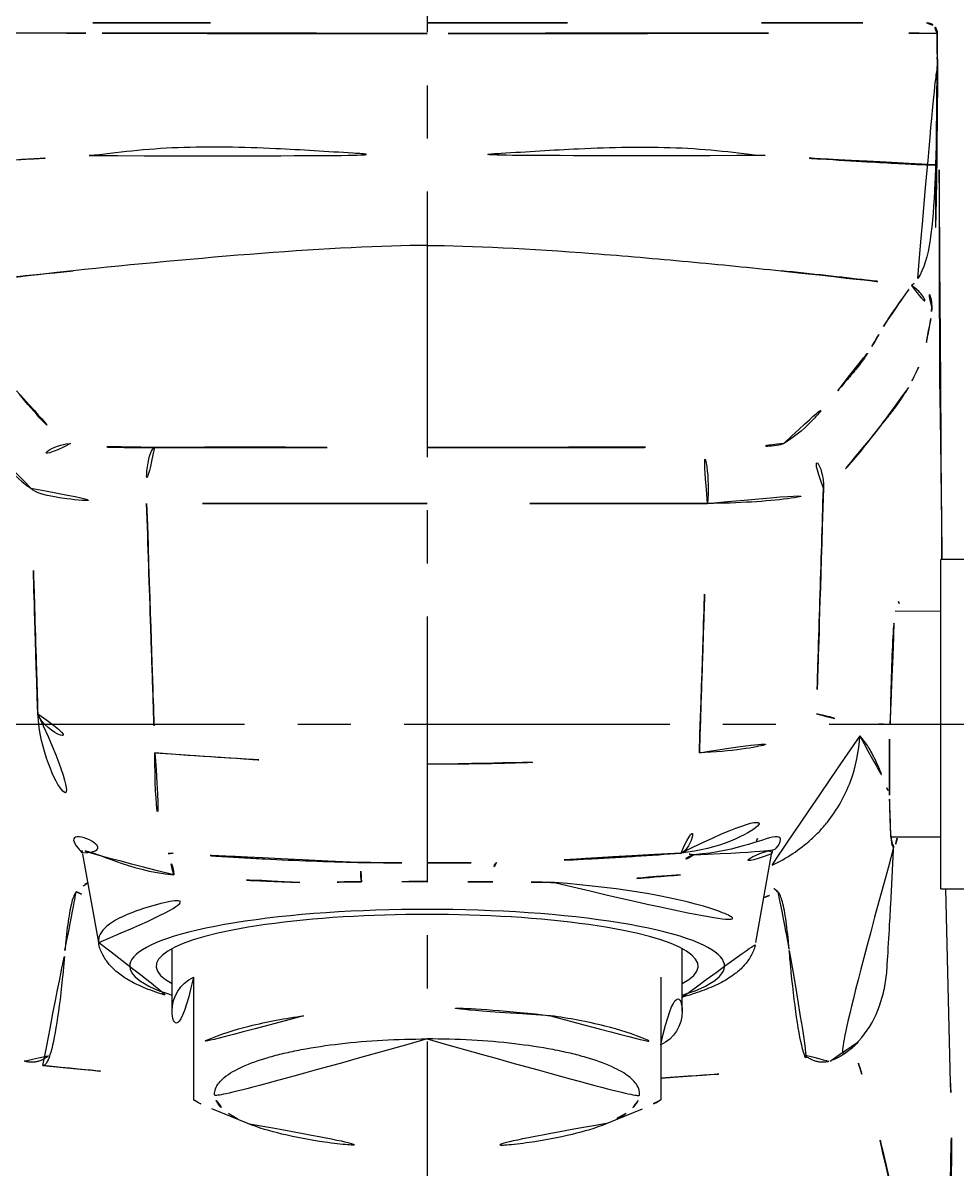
# Model space of a CAD drawing. Extents: x 16296660632 to 16296672714, y -37409619871 to -37409617455.
# Drawn here: x 16296672000.4 to 16296672044.3, y -37409617652 to -37409617598.1 of the extents above; entities that cross this region are included whole.
import ezdxf

# ---------------------------------------------------------------- set-up
doc = ezdxf.new("R2010")
doc.units = 0
doc.header["$LTSCALE"] = 10
doc.header["$MEASUREMENT"] = 0
doc.linetypes.add('CENTER', pattern=[2, 1.25, -0.25, 0.25, -0.25])
doc.linetypes.add('HIDDEN2', pattern=[4.7625, 3.175, -1.5875])
doc.layers.get('0').update_dxf_attribs({"linetype": 'CONTINUOUS'})
doc.layers.add('center', color=2, linetype='HIDDEN2')

msp = doc.modelspace()

# ---------------------------------------------------------------- linework, layer by layer
at = {"color": 1, "linetype": 'CENTER'}
msp.add_line((16296672019.37771, -37409617546.001823), (16296672019.37771, -37409617747.404793), dxfattribs=at)
at = {"color": 7, "linetype": 'Continuous'}
for p, q in [((16296672043.540039, -37409617638.812843), (16296672043.540039, -37409617623.312843)), ((16296672054.74004, -37409617623.312843), (16296672043.540039, -37409617623.312843)), ((16296672043.540039, -37409617625.762848), (16296672041.39992, -37409617625.75164)), ((16296672041.175791, -37409617636.375221), (16296672043.540039, -37409617636.362846)), ((16296672003.170731, -37409617637.176109), (16296672003.919559, -37409617641.342484)), ((16296672034.835489, -37409617641.344589), (16296672035.583719, -37409617637.181557)), ((16296672043.540039, -37409617638.812843), (16296672054.74004, -37409617638.812843)), ((16296672043.9972, -37409617647.959267), (16296672043.77973, -37409617638.812408)), ((16296672007.37771, -37409617644.565521), (16296672007.37771, -37409617641.628616)), ((16296672031.37771, -37409617644.565514), (16296672031.37771, -37409617641.628616)), ((16296672008.37771, -37409617642.969063), (16296672008.37771, -37409617648.744247)), ((16296672030.37771, -37409617642.969063), (16296672030.37772, -37409617648.74424)), ((16296672010.934891, -37409617649.855347), (16296672009.246321, -37409617649.166832)), ((16296672027.820539, -37409617649.855347), (16296672029.509109, -37409617649.166817))]:
    msp.add_line(p, q, dxfattribs=at)
at = {"color": 7, "linetype": 'Continuous', "extrusion": (0, 0, -1)}
msp.add_arc((-16296672042.879721, -37409617598.562843), 0.5, 90, 179.7696309, dxfattribs=at)
at = {"color": 7, "linetype": 'Continuous'}
for centre, radius, start, end in [((16296672009.15205, -37409617644.565521), 1.774338, 115.8749506, 244.1250494), ((16296672029.603371, -37409617644.565514), 1.774338, 295.8750489, 64.1250494), ((16296672019.377729, -37409617692.095863), 47.666395, 82.999526, 97.000474), ((16296672019.37771, -37409617471.494202), 176.568644, 264.12175052, 266.42827386), ((16296672019.37771, -37409617471.494202), 176.568644, 273.57172614, 275.87824948)]:
    msp.add_arc(centre, radius, start, end, dxfattribs=at)
for centre, major_axis, ratio, start_param, end_param in [((16296672042.87949, -37409617598.562843), (0, -0.5), 0.999955852, 1.579299693, 3.141592654), ((16296672042.87958, -37409617598.562843), (0, -0.5), 0.999999682, 1.574687128, 3.141592654), ((16296672002.72105, -37409617619.84642), (-1.121551, -1.655936), 0.994563835, 3.799961397, 5.364626906), ((16296672006.60321, -37409617620.033546), (-0.010215, 1.999974), 0.224958769, 0.093773923, 1.898650376), ((16296672032.15221, -37409617620.033546), (-0.010215, -1.999974), 0.224958769, 1.242942278, 3.047818731), ((16296672036.03437, -37409617619.84642), (-1.121551, 1.655936), 0.994563835, 4.060151055, 5.624816564), ((16296672008.01745, -37409617630.158417), (-6.996994, -0.205132), 0.324367135, 0.094347485, 1.35278066), ((16296672008.01745, -37409617630.158417), (1.910002, -6.734381), 0.995830415, 4.496894996, 5.921456368), ((16296672030.73798, -37409617630.158417), (-6.996994, 0.205132), 0.324367135, 1.788811994, 3.047245168), ((16296672008.01745, -37409617630.158417), (0.542984, 6.978909), 0.192581556, 1.915554325, 3.108687512), ((16296672030.73798, -37409617630.158417), (1.910002, 6.734381), 0.995830415, 3.503321593, 4.927882965), ((16296672030.73798, -37409617630.158417), (0.542984, -6.978909), 0.192581556, 0.032905141, 1.226038329), ((16296672006.706409, -37409617638.201134), (-0.076447, -0.997074), 0.747392333, 1.676596654, 3.081776632), ((16296672022.665171, -37409617638.569557), (-0.012688, 0.99992), 0.192770558, 0.096681408, 1.485537622), ((16296672032.049021, -37409617638.201134), (-0.076447, 0.997074), 0.747392333, 0.059816022, 1.464995999), ((16296672016.09026, -37409617638.569557), (0.012688, 0.99992), 0.192770558, 4.797647685, 6.1865039), ((16296672019.37771, -37409617642.450706), (13.991351, 0), 0.190808995, 5.743115622, 9.96484807), ((16296672019.37771, -37409617642.450706), (-12.75, 0), 0.190808995, 2.796891828, 6.627886841)]:
    msp.add_ellipse(centre, major_axis=major_axis, ratio=ratio, start_param=start_param, end_param=end_param, dxfattribs=at)
for points, degree in [([(16296672003.648399, -37409617598.062843), (16296672007.963221, -37409617598.062843), (16296672013.590219, -37409617598.062843), (16296672019.377729, -37409617598.062843)], 3), ([(16296672019.377729, -37409617598.062843), (16296672025.16515, -37409617598.062843), (16296672030.79291, -37409617598.062843), (16296672035.10714, -37409617598.062843)], 3), ([(16296672035.10714, -37409617598.062843), (16296672039.96822, -37409617598.062843), (16296672042.818211, -37409617598.062843), (16296672042.87949, -37409617598.062843)], 3), ([(16296672003.315439, -37409617598.539307), (16296671998.354099, -37409617598.527512), (16296671995.43866, -37409617598.541222), (16296671995.375971, -37409617598.558594)], 3), ([(16296672043.37945, -37409617598.558594), (16296672043.316759, -37409617598.541222), (16296672040.400841, -37409617598.527512), (16296672035.43998, -37409617598.539307)], 3), ([(16296672043.37957, -37409617598.560898), (16296672043.37956, -37409617598.560127), (16296672043.37952, -37409617598.559357), (16296672043.37945, -37409617598.558594)], 3), ([(16296672043.379709, -37409617598.560837), (16296672043.379709, -37409617598.56086), (16296672043.379669, -37409617598.560883), (16296672043.37957, -37409617598.560898)], 3), ([(16296672043.391649, -37409617601.567093), (16296672043.381201, -37409617599.444122)], 1), ([(16296672019.37771, -37409617608.536919), (16296672015.220961, -37409617608.536919), (16296672008.31016, -37409617609.142891), (16296672002.726549, -37409617609.727013)], 3), ([(16296672002.726549, -37409617609.727013), (16296672000.32637, -37409617609.978104), (16296671998.171419, -37409617610.225151), (16296671996.585899, -37409617610.418297)], 3), ([(16296672042.169531, -37409617610.418297), (16296672042.280661, -37409617610.324547), (16296672042.37933, -37409617610.213547), (16296672042.467279, -37409617610.084801)], 3), ([(16296672043.128519, -37409617611.422073), (16296672043.112749, -37409617610.920181), (16296672042.868031, -37409617610.425262), (16296672042.467279, -37409617610.084801)], 3), ([(16296672043.128519, -37409617611.422073), (16296672043.110359, -37409617611.623741), (16296672043.090691, -37409617611.807358), (16296672043.069481, -37409617611.970627)], 3), ([(16296672043.069481, -37409617611.970642), (16296672042.916849, -37409617613.146347), (16296672042.701731, -37409617613.770309), (16296672042.493151, -37409617614.268623)], 3), ([(16296672006.550911, -37409617618.042572), (16296672004.42454, -37409617618.051567), (16296672002.81245, -37409617617.980179), (16296672002.60055, -37409617617.854134)], 3), ([(16296672036.154869, -37409617617.854134), (16296672035.94297, -37409617617.980186), (16296672034.330919, -37409617618.051567), (16296672032.20451, -37409617618.042572)], 3), ([(16296672041.548889, -37409617625.28717), (16296672041.582001, -37409617625.343658), (16296672041.615379, -37409617625.48838), (16296672041.64723, -37409617625.712868)], 3), ([(16296672037.69758, -37409617630.576462), (16296672038.453859, -37409617630.732193), (16296672039.15402, -37409617630.980026), (16296672039.736349, -37409617631.609756)], 3), ([(16296672040.62925, -37409617631.062851), (16296672040.808001, -37409617631.062843), (16296672040.985279, -37409617631.062828), (16296672041.162331, -37409617631.06282)], 3), ([(16296672006.56901, -37409617632.418663), (16296672010.773041, -37409617632.738853), (16296672015.06979, -37409617632.955856), (16296672019.37771, -37409617632.955856)], 3), ([(16296672019.37771, -37409617632.955856), (16296672023.685419, -37409617632.955856), (16296672027.981371, -37409617632.738922), (16296672032.186411, -37409617632.418663)], 3), ([(16296672041.00493, -37409617634.062843), (16296672041.04656, -37409617634.171677), (16296672041.08832, -37409617634.28466), (16296672041.1304, -37409617634.401878)], 3), ([(16296672041.32559, -37409617636.876068), (16296672041.20443, -37409617636.883018), (16296672041.132271, -37409617635.925323), (16296672041.130779, -37409617634.412247)], 3), ([(16296672041.207069, -37409617636.444519), (16296672041.20405, -37409617636.41925), (16296672041.200979, -37409617636.392113), (16296672041.197809, -37409617636.362991)], 3), ([(16296672041.48958, -37409617636.433739), (16296672041.43244, -37409617636.719131), (16296672041.37468, -37409617636.873207), (16296672041.325781, -37409617636.876022)], 3), ([(16296672041.25219, -37409617636.690567), (16296672041.247299, -37409617636.678703), (16296672041.237049, -37409617636.638657), (16296672041.23004, -37409617636.602013)], 3), ([(16296672007.43054, -37409617637.130119), (16296672007.216339, -37409617637.154373), (16296672007.01675, -37409617637.179977), (16296672006.827259, -37409617637.209251)], 3), ([(16296672031.92816, -37409617637.209251), (16296672031.73867, -37409617637.179977), (16296672031.539089, -37409617637.154373), (16296672031.324881, -37409617637.130119)], 3), ([(16296672003.402399, -37409617638.531441), (16296672003.221621, -37409617638.666183), (16296672003.046431, -37409617638.813553), (16296672002.87125, -37409617638.960922)], 3), ([(16296672013.38447, -37409617638.512947), (16296672011.12392, -37409617638.438026), (16296672009.093821, -37409617638.307892), (16296672007.455521, -37409617638.152649)], 3), ([(16296672016.28339, -37409617638.486847), (16296672015.28862, -37409617638.492851), (16296672014.32193, -37409617638.501717), (16296672013.38447, -37409617638.512947)], 3), ([(16296672019.37771, -37409617638.476448), (16296672018.33638, -37409617638.476448), (16296672017.304899, -37409617638.480682), (16296672016.28339, -37409617638.486847)], 3), ([(16296672022.472031, -37409617638.486847), (16296672021.45052, -37409617638.480682), (16296672020.419041, -37409617638.476448), (16296672019.37771, -37409617638.476448)], 3), ([(16296672025.37096, -37409617638.512947), (16296672024.4335, -37409617638.501717), (16296672023.466801, -37409617638.492851), (16296672022.472031, -37409617638.486847)], 3), ([(16296672031.29991, -37409617638.152649), (16296672029.66371, -37409617638.307693), (16296672027.6238, -37409617638.438293), (16296672025.37096, -37409617638.512947)], 3), ([(16296672035.88418, -37409617638.960922), (16296672035.70899, -37409617638.813553), (16296672035.53381, -37409617638.666183), (16296672035.353029, -37409617638.531441)], 3), ([(16296672002.87125, -37409617638.960922), (16296672003.090799, -37409617639.049858), (16296672003.310659, -37409617639.137962), (16296672003.530861, -37409617639.225143)], 3), ([(16296672035.2307, -37409617639.222794), (16296672035.448771, -37409617639.136383), (16296672035.66659, -37409617639.049057), (16296672035.88418, -37409617638.960922)], 3), ([(16296672000.41885, -37409617646.921188), (16296672001.04788, -37409617647.115311), (16296672001.63163, -37409617646.629738)], 2), ([(16296672037.123791, -37409617646.629738), (16296672037.707541, -37409617647.115311), (16296672038.336571, -37409617646.921188)], 2), ([(16296672039.83045, -37409617647.544411), (16296672039.690109, -37409617647.079903), (16296672039.55295, -37409617646.639847), (16296672039.419531, -37409617646.221077)], 3), ([(16296672043.9972, -37409617647.959267), (16296672044.01675, -37409617648.342407), (16296672044.03001, -37409617648.745033), (16296672044.03813, -37409617649.165649)], 3), ([(16296672041.233681, -37409617652.952431), (16296672040.75915, -37409617650.830177), (16296672040.287781, -37409617649.057907), (16296672039.8305, -37409617647.54438)], 3)]:
    msp.add_open_spline(points, degree=degree, dxfattribs=at)
for points, knots in [([(16296672019.37771, -37409617598.558113), (16296672018.638981, -37409617598.558159), (16296672017.906031, -37409617598.558197), (16296672016.45104, -37409617598.558197), (16296672015.729, -37409617598.558151), (16296672014.29554, -37409617598.557877), (16296672013.58412, -37409617598.557663), (16296672012.525, -37409617598.557083), (16296672012.173161, -37409617598.556839), (16296672011.47275, -37409617598.556267), (16296672011.126471, -37409617598.555931), (16296672010.099171, -37409617598.554764), (16296672009.42964, -37409617598.553726), (16296672008.12071, -37409617598.551033), (16296672007.48131, -37409617598.549347), (16296672006.233101, -37409617598.545647), (16296672005.62429, -37409617598.543671), (16296672004.73587, -37409617598.542213), (16296672004.443939, -37409617598.541969), (16296672003.871611, -37409617598.541122), (16296672003.59079, -37409617598.540497), (16296672003.315439, -37409617598.539307)], [0, 0, 0, 0, 0.125, 0.125, 0.25, 0.25, 0.375, 0.375, 0.4375, 0.4375, 0.5, 0.5, 0.625, 0.625, 0.75, 0.75, 0.875, 0.875, 0.9375, 0.9375, 1, 1, 1, 1]), ([(16296672035.43998, -37409617598.539307), (16296672034.88937, -37409617598.541687), (16296672034.32081, -37409617598.541733), (16296672033.146351, -37409617598.543633), (16296672032.540449, -37409617598.545601), (16296672031.293249, -37409617598.549301), (16296672030.65196, -37409617598.550987), (16296672029.6633, -37409617598.553032), (16296672029.329121, -37409617598.553627), (16296672028.65234, -37409617598.554703), (16296672028.311899, -37409617598.555153), (16296672027.28455, -37409617598.556328), (16296672026.591631, -37409617598.556877), (16296672025.189989, -37409617598.557648), (16296672024.48126, -37409617598.557877), (16296672023.04771, -37409617598.558151), (16296672022.322901, -37409617598.558197), (16296672021.223, -37409617598.558197), (16296672020.85409, -37409617598.558189), (16296672020.1164, -37409617598.558159), (16296672019.74707, -37409617598.558128), (16296672019.37771, -37409617598.558113)], [0, 0, 0, 0, 0.125, 0.125, 0.25, 0.25, 0.375, 0.375, 0.4375, 0.4375, 0.5, 0.5, 0.625, 0.625, 0.75, 0.75, 0.875, 0.875, 0.9375, 0.9375, 1, 1, 1, 1]), ([(16296672043.37957, -37409617598.560898), (16296672043.38483, -37409617600.080711), (16296672043.38868, -37409617601.405937), (16296672043.3808, -37409617603.790421), (16296672043.368879, -37409617604.933197), (16296672043.311661, -37409617608.219566), (16296672043.242279, -37409617610.156982), (16296672043.128519, -37409617611.422073)], [0, 0, 0, 0, 0.25, 0.25, 0.5, 0.5, 1, 1, 1, 1]), ([(16296672042.467279, -37409617610.084801), (16296672043.034389, -37409617609.25457), (16296672043.170589, -37409617607.600082), (16296672043.311729, -37409617604.569656), (16296672043.34094, -37409617603.495758), (16296672043.370831, -37409617601.839546), (16296672043.37734, -37409617601.272377), (16296672043.38228, -37409617600.003342), (16296672043.381651, -37409617599.296928), (16296672043.37945, -37409617598.558594)], [0, 0, 0, 0, 0.5, 0.5, 0.75, 0.75, 0.875, 0.875, 1, 1, 1, 1]), ([(16296672003.47822, -37409617604.306831), (16296672004.12772, -37409617604.267578), (16296672005.478809, -37409617604.065483), (16296672007.65456, -37409617603.915756), (16296672009.92296, -37409617603.896004), (16296672012.66271, -37409617603.988312), (16296672015.81838, -37409617604.193092), (16296672018.20903, -37409617604.338791), (16296672019.37771, -37409617604.415329)], [0, 0, 0, 0, 0.141805309, 0.285981808, 0.430476272, 0.573730268, 0.793419642, 1, 1, 1, 1]), ([(16296672035.277201, -37409617604.306831), (16296672034.627701, -37409617604.267578), (16296672033.276621, -37409617604.065483), (16296672031.100861, -37409617603.915756), (16296672028.83246, -37409617603.896004), (16296672026.09272, -37409617603.988312), (16296672022.93704, -37409617604.193092), (16296672020.5464, -37409617604.338791), (16296672019.37771, -37409617604.415329)], [0, 0, 0, 0, 0.141805309, 0.285981808, 0.430476272, 0.573730268, 0.793419642, 1, 1, 1, 1]), ([(16296671995.489401, -37409617604.746964), (16296671995.63447, -37409617604.745598), (16296671996.06579, -37409617604.733177), (16296671997.13085, -37409617604.681641), (16296671998.708281, -37409617604.593277), (16296672000.81217, -37409617604.466507), (16296672002.544069, -37409617604.362999), (16296672003.47822, -37409617604.306831)], [0, 0, 0, 0, 0.170969654, 0.366873521, 0.558283745, 0.780166504, 1, 1, 1, 1]), ([(16296672043.271669, -37409617604.747124), (16296672043.12553, -37409617604.745773), (16296672042.69224, -37409617604.733276), (16296672041.624701, -37409617604.681648), (16296672040.04711, -37409617604.593277), (16296672037.94326, -37409617604.466507), (16296672036.211361, -37409617604.362999), (16296672035.277201, -37409617604.306831)], [0, 0, 0, 0, 0.172290245, 0.367882049, 0.558987369, 0.780516685, 1, 1, 1, 1]), ([(16296672043.59849, -37409617623.312843), (16296672043.597679, -37409617623.249184), (16296672043.588449, -37409617622.515404), (16296672043.57114, -37409617621.109177), (16296672043.54998, -37409617619.312119), (16296672043.53161, -37409617617.788116), (16296672043.51543, -37409617616.566673), (16296672043.499929, -37409617615.618637), (16296672043.487801, -37409617615.030724), (16296672043.48028, -37409617614.776459), (16296672043.47842, -37409617614.738602), (16296672043.471371, -37409617604.379089), (16296672043.471371, -37409617614.736618)], [0.2061207421, 0.2061207421, 0.2061207421, 0.2061207421, 0.2217168262, 0.3858989031, 0.5506336666, 0.667555998, 0.7884513183, 0.8878659801, 0.9423710038, 0.9826145073, 0.9994138746, 1, 1, 1, 1]), ([(16296672019.37771, -37409617608.536919), (16296672021.456091, -37409617608.536919), (16296672025.606421, -37409617608.764153), (16296672030.91666, -37409617609.220932), (16296672033.893551, -37409617609.507278), (16296672035.330919, -37409617609.653992), (16296672036.02887, -37409617609.727013)], [0, 0, 0, 0, 0.5, 0.75, 0.875, 1, 1, 1, 1]), ([(16296672036.02887, -37409617609.727013), (16296672037.48621, -37409617609.879463), (16296672039.73749, -37409617610.128113), (16296672041.54669, -37409617610.342422), (16296672042.169531, -37409617610.418297)], [0, 0, 0, 0, 0.60717497, 1, 1, 1, 1]), ([(16296672040.84816, -37409617612.35347), (16296672040.979191, -37409617612.136902), (16296672041.127411, -37409617611.894562), (16296672041.318899, -37409617611.610252), (16296672041.508369, -37409617611.328934), (16296672041.75161, -37409617611.000641), (16296672042.020651, -37409617610.627747), (16296672042.06999, -37409617610.559357), (16296672042.11994, -37409617610.489563), (16296672042.17001, -37409617610.41835)], [0, 0, 0, 0, 0.460575877, 0.460575877, 0.460575877, 0.916440212, 0.916440212, 0.916440212, 1, 1, 1, 1]), ([(16296672042.169531, -37409617610.418297), (16296672042.32745, -37409617610.536903), (16296672042.83676, -37409617610.919403), (16296672042.97447, -37409617611.541458), (16296672043.069481, -37409617611.970627)], [0, 0, 0, 0, 0.310079797, 1, 1, 1, 1]), ([(16296672040.29821, -37409617613.289047), (16296672040.376511, -37409617613.156937), (16296672040.458691, -37409617613.014969), (16296672040.638411, -37409617612.705994), (16296672040.735849, -37409617612.539078), (16296672040.848141, -37409617612.35347)], [0, 0, 0, 0, 0.5, 0.5, 1, 1, 1, 1]), ([(16296672038.69474, -37409617615.373466), (16296672038.848551, -37409617615.193092), (16296672039.0002, -37409617615.018356), (16296672039.15065, -37409617614.843483), (16296672039.30088, -37409617614.668869), (16296672039.44973, -37409617614.493111), (16296672039.59865, -37409617614.305107), (16296672039.75518, -37409617614.107491), (16296672039.912451, -37409617613.897202), (16296672040.066669, -37409617613.661797), (16296672040.143681, -37409617613.54425), (16296672040.22047, -37409617613.420532), (16296672040.298201, -37409617613.289047)], [0, 0, 0, 0, 0.27994586, 0.27994586, 0.27994586, 0.559473477, 0.559473477, 0.559473477, 0.853290299, 0.853290299, 0.853290299, 1, 1, 1, 1]), ([(16296672042.49312, -37409617614.268661), (16296672042.41227, -37409617614.461723), (16296672042.33279, -37409617614.632233), (16296672042.1765, -37409617614.944893), (16296672042.099689, -37409617615.086906), (16296672042.023371, -37409617615.218643)], [0, 0, 0, 0, 0.5, 0.5, 1, 1, 1, 1]), ([(16296672000.06123, -37409617615.373589), (16296672000.40638, -37409617615.789513), (16296672000.761299, -37409617616.236137), (16296672001.547939, -37409617617.080521), (16296672001.94969, -37409617617.466927), (16296672002.60055, -37409617617.854134)], [0, 0, 0, 0, 0.5, 0.5, 1, 1, 1, 1]), ([(16296672042.023371, -37409617615.218643), (16296672041.850401, -37409617615.516762), (16296672041.680281, -37409617615.775772), (16296672041.50573, -37409617616.019058), (16296672041.450859, -37409617616.095543), (16296672041.396099, -37409617616.169922), (16296672041.34133, -37409617616.242783), (16296672041.19631, -37409617616.435722), (16296672041.05105, -37409617616.617577), (16296672040.90448, -37409617616.79937), (16296672040.757879, -37409617616.981178), (16296672040.61005, -37409617617.163811), (16296672040.46454, -37409617617.347237), (16296672040.461679, -37409617617.350853), (16296672040.45882, -37409617617.354446), (16296672040.455971, -37409617617.358063)], [0, 0, 0, 0, 0.33566158, 0.33566158, 0.33566158, 0.441173191, 0.441173191, 0.441173191, 0.720565012, 0.720565012, 0.720565012, 0.999998084, 0.999998084, 0.999998084, 1, 1, 1, 1]), ([(16296672036.154869, -37409617617.854134), (16296672036.805691, -37409617617.466957), (16296672037.207451, -37409617617.080566), (16296672037.99419, -37409617616.236061), (16296672038.349159, -37409617615.789368), (16296672038.69434, -37409617615.373421)], [0, 0, 0, 0, 0.5, 0.5, 1, 1, 1, 1]), ([(16296672040.459841, -37409617617.351738), (16296672040.1231, -37409617617.778702), (16296672039.77317, -37409617618.241768), (16296672039.003651, -37409617619.135239), (16296672038.604601, -37409617619.555321), (16296672038.023979, -37409617619.965027)], [0, 0, 0, 0, 0.5, 0.5, 1, 1, 1, 1]), ([(16296672000.731449, -37409617619.965027), (16296672000.15077, -37409617619.555267), (16296671999.751711, -37409617619.135162), (16296671998.982229, -37409617618.241737), (16296671998.632311, -37409617617.778687), (16296671998.295589, -37409617617.351738)], [0, 0, 0, 0, 0.5, 0.5, 1, 1, 1, 1]), ([(16296672006.550911, -37409617618.042572), (16296672007.599051, -37409617618.038139), (16296672008.654921, -37409617618.036598), (16296672010.25001, -37409617618.035889), (16296672010.783871, -37409617618.035927), (16296672011.85224, -37409617618.036324), (16296672012.38707, -37409617618.036659), (16296672015.06432, -37409617618.038597), (16296672017.216089, -37409617618.04052), (16296672019.37771, -37409617618.04052)], [0, 0, 0, 0, 0.25, 0.25, 0.375, 0.375, 0.5, 0.5, 1, 1, 1, 1]), ([(16296672019.37771, -37409617618.04052), (16296672021.53933, -37409617618.04052), (16296672023.691111, -37409617618.038597), (16296672026.368361, -37409617618.036659), (16296672026.903179, -37409617618.036324), (16296672027.97155, -37409617618.035927), (16296672028.505421, -37409617618.035889), (16296672030.1005, -37409617618.036598), (16296672031.15638, -37409617618.038139), (16296672032.20451, -37409617618.042572)], [0, 0, 0, 0, 0.5, 0.5, 0.625, 0.625, 0.75, 0.75, 1, 1, 1, 1]), ([(16296672000.731449, -37409617619.965027), (16296672000.86631, -37409617620.163223), (16296672001.461451, -37409617620.329742), (16296672003.391171, -37409617620.583023), (16296672004.718269, -37409617620.667351), (16296672006.180559, -37409617620.679741)], [0, 0, 0, 0, 0.5, 0.5, 1, 1, 1, 1]), ([(16296672032.574869, -37409617620.679741), (16296672034.037279, -37409617620.667343), (16296672035.3652, -37409617620.582916), (16296672037.293619, -37409617620.329773), (16296672037.889111, -37409617620.163239), (16296672038.023979, -37409617619.965027)], [0, 0, 0, 0, 0.5, 0.5, 1, 1, 1, 1]), ([(16296672038.023979, -37409617619.965027), (16296672037.968571, -37409617621.732964), (16296672037.91341, -37409617623.501122), (16296672037.831261, -37409617626.153839), (16296672037.803881, -37409617627.038223), (16296672037.76329, -37409617628.364639), (16296672037.74988, -37409617628.806747), (16296672037.72366, -37409617629.691063), (16296672037.711, -37409617630.133453), (16296672037.69758, -37409617630.576462)], [0, 0, 0, 0, 0.5, 0.5, 0.75, 0.75, 0.875, 0.875, 1, 1, 1, 1]), ([(16296672006.180559, -37409617620.679741), (16296672006.24618, -37409617622.636131), (16296672006.31172, -37409617624.592583), (16296672006.409531, -37409617627.527344), (16296672006.44208, -37409617628.5056), (16296672006.49069, -37409617629.973007), (16296672006.5068, -37409617630.462158), (16296672006.53828, -37409617631.440422), (16296672006.55328, -37409617631.929527), (16296672006.56901, -37409617632.418663)], [0, 0, 0, 0, 0.5, 0.5, 0.75, 0.75, 0.875, 0.875, 1, 1, 1, 1]), ([(16296672019.37771, -37409617620.685127), (16296672017.15506, -37409617620.685127), (16296672014.94202, -37409617620.682503), (16296672012.18774, -37409617620.67897), (16296672011.63748, -37409617620.678284), (16296672010.538191, -37409617620.677109), (16296672009.988831, -37409617620.676643), (16296672008.347179, -37409617620.67598), (16296672007.26012, -37409617620.676491), (16296672006.180559, -37409617620.679741)], [0, 0, 0, 0, 0.5, 0.5, 0.625, 0.625, 0.75, 0.75, 1, 1, 1, 1]), ([(16296672032.574869, -37409617620.679741), (16296672031.4953, -37409617620.676491), (16296672030.408251, -37409617620.67598), (16296672028.76659, -37409617620.676643), (16296672028.21723, -37409617620.677109), (16296672027.117941, -37409617620.678284), (16296672026.56769, -37409617620.67897), (16296672023.8134, -37409617620.682503), (16296672021.60037, -37409617620.685127), (16296672019.37771, -37409617620.685127)], [0, 0, 0, 0, 0.25, 0.25, 0.375, 0.375, 0.5, 0.5, 1, 1, 1, 1]), ([(16296672001.05784, -37409617630.576462), (16296672001.04443, -37409617630.133453), (16296672001.031771, -37409617629.691063), (16296672001.005541, -37409617628.806747), (16296672000.99214, -37409617628.364639), (16296672000.95154, -37409617627.038223), (16296672000.92416, -37409617626.153839), (16296672000.84201, -37409617623.501122), (16296672000.78686, -37409617621.732964), (16296672000.731449, -37409617619.965027)], [0, 0, 0, 0, 0.125, 0.125, 0.25, 0.25, 0.5, 0.5, 1, 1, 1, 1]), ([(16296672032.186411, -37409617632.418663), (16296672032.202141, -37409617631.929527), (16296672032.21715, -37409617631.440422), (16296672032.248619, -37409617630.462158), (16296672032.26473, -37409617629.973007), (16296672032.313339, -37409617628.5056), (16296672032.3459, -37409617627.527328), (16296672032.44371, -37409617624.592583), (16296672032.509251, -37409617622.636131), (16296672032.574869, -37409617620.679741)], [0, 0, 0, 0, 0.125, 0.125, 0.25, 0.25, 0.5, 0.5, 1, 1, 1, 1]), ([(16296672041.16235, -37409617631.06282), (16296672041.19083, -37409617629.529037), (16296672041.228531, -37409617628.029556), (16296672041.34787, -37409617625.954033), (16296672041.422409, -37409617625.339432), (16296672041.50193, -37409617625.267433)], [0, 0, 0, 0, 0.515679908, 0.515679908, 1, 1, 1, 1]), ([(16296672039.73624, -37409617631.609642), (16296672039.704029, -37409617632.344177), (16296672039.399599, -37409617633.803032), (16296672038.62229, -37409617635.18383), (16296672038.033449, -37409617635.891258), (16296672037.786699, -37409617636.164589), (16296672037.326731, -37409617636.616783), (16296672036.59639, -37409617637.183228), (16296672035.9237, -37409617637.555557), (16296672035.560711, -37409617637.718132), (16296672035.533831, -37409617637.729973)], [0, 0, 0, 0, 0.282495867, 0.564991734, 0.600303717, 0.635615701, 0.706239668, 0.847487601, 0.988735535, 1, 1, 1, 1]), ([(16296672039.736349, -37409617631.609756), (16296672039.85709, -37409617631.753502), (16296672040.099001, -37409617632.041496), (16296672040.412621, -37409617632.618851), (16296672040.711121, -37409617633.284813), (16296672040.903311, -37409617633.793732), (16296672041.00493, -37409617634.062843)], [0, 0, 0, 0, 0.24953333, 0.499980983, 0.735598179, 1, 1, 1, 1]), ([(16296672041.13015, -37409617634.401176), (16296672041.129971, -37409617634.156174), (16296672041.130711, -37409617633.901253), (16296672041.132561, -37409617633.37249), (16296672041.133671, -37409617633.098648), (16296672041.13447, -37409617632.673363), (16296672041.134581, -37409617632.528877), (16296672041.134541, -37409617632.239433), (16296672041.13439, -37409617632.093948), (16296672041.133751, -37409617631.655197), (16296672041.133051, -37409617631.359703), (16296672041.132771, -37409617631.061073)], [0, 0, 0, 0, 0.25, 0.25, 0.5, 0.5, 0.625, 0.625, 0.75, 0.75, 1, 1, 1, 1]), ([(16296672041.197809, -37409617636.362991), (16296672041.19681, -37409617636.355728), (16296672041.183439, -37409617636.25441), (16296672041.162239, -37409617635.926567), (16296672041.1409, -37409617635.359329), (16296672041.131439, -37409617634.820869), (16296672041.132441, -37409617634.46418), (16296672041.13294, -37409617634.378227)], [0, 0, 0, 0, 0.02243061, 0.303643916, 0.60260253, 0.906866157, 1, 1, 1, 1]), ([(16296672003.159109, -37409617637.127373), (16296672003.08008, -37409617637.050911), (16296672003.01193, -37409617636.976677), (16296672002.691931, -37409617636.584221), (16296672002.677481, -37409617636.376251), (16296672003.375971, -37409617636.339394), (16296672004.722151, -37409617637.060867), (16296672006.827259, -37409617637.209251)], [0, 0, 0, 0, 0.067581032, 0.067581032, 0.378387355, 0.378387355, 1, 1, 1, 1]), ([(16296672031.92816, -37409617637.209251), (16296672034.037239, -37409617637.0606), (16296672035.375231, -37409617636.341377), (16296672036.07692, -37409617636.375099), (16296672036.06572, -37409617636.579689), (16296672035.74325, -37409617636.977379), (16296672035.6696, -37409617637.057281), (16296672035.58337, -37409617637.139671)], [0, 0, 0, 0, 0.618728083, 0.618728083, 0.928092125, 0.928092125, 1, 1, 1, 1]), ([(16296672034.91947, -37409617636.439629), (16296672034.917801, -37409617636.443916), (16296672034.916149, -37409617636.448212), (16296672034.8745, -37409617636.557137), (16296672034.846109, -37409617636.667122), (16296672034.83009, -37409617636.780342)], [0, 0, 0, 0, 0.029479582, 0.029479582, 1, 1, 1, 1]), ([(16296672003.12454, -37409617637.014519), (16296672003.123791, -37409617637.006073), (16296672003.13019, -37409617637.018494), (16296672003.153139, -37409617637.045181), (16296672003.16629, -37409617637.141251), (16296672003.16972, -37409617637.16803)], [0, 0, 0, 0, 0.235777781, 0.811072957, 1, 1, 1, 1]), ([(16296672007.455521, -37409617638.152649), (16296672005.275709, -37409617637.946098), (16296672003.8162, -37409617637.073563), (16296672003.205099, -37409617637.024567), (16296672003.15271, -37409617637.072823), (16296672003.16942, -37409617637.166252)], [0, 0, 0, 0, 0.799580016, 0.799580016, 1, 1, 1, 1]), ([(16296672035.58663, -37409617637.166031), (16296672035.60355, -37409617637.071831), (16296672035.54977, -37409617637.023956), (16296672034.93364, -37409617637.07663), (16296672033.484421, -37409617637.945648), (16296672031.29991, -37409617638.152649)], [0, 0, 0, 0, 0.202253564, 0.202253564, 1, 1, 1, 1]), ([(16296672035.58449, -37409617637.17337), (16296672035.585711, -37409617637.158287), (16296672035.593399, -37409617637.07309), (16296672035.62381, -37409617637.030296), (16296672035.63114, -37409617637.018478), (16296672035.62995, -37409617637.013908)], [0, 0, 0, 0, 0.098266195, 0.595566831, 1, 1, 1, 1]), ([(16296672041.32583, -37409617636.874962), (16296672041.32563, -37409617636.879547), (16296672041.319269, -37409617637.02346), (16296672041.30628, -37409617637.311012), (16296672041.28615, -37409617637.73867), (16296672041.265249, -37409617638.166298), (16296672041.243629, -37409617638.593887), (16296672041.221319, -37409617639.021439), (16296672041.190701, -37409617639.591469), (16296672041.13496, -37409617640.588898), (16296672041.075439, -37409617641.586098), (16296672041.02247, -37409617642.440681), (16296672040.98757, -37409617643.010651), (16296672040.81781, -37409617643.997337), (16296672040.28966, -37409617645.339951), (16296672039.333691, -37409617646.420807), (16296672038.58695, -37409617646.822113), (16296672038.3351, -37409617646.920013)], [0, 0, 0, 0, 0.000655624, 0.039250729, 0.077845834, 0.116440939, 0.155036045, 0.19363115, 0.232226255, 0.309416466, 0.463796887, 0.502391992, 0.540987098, 0.618177308, 0.772557729, 0.926938151, 1, 1, 1, 1]), ([(16296672041.32559, -37409617636.876068), (16296672041.32736, -37409617636.835739), (16296672041.3209, -37409617636.795059), (16296672041.295771, -37409617636.728081), (16296672041.28022, -37409617636.700638), (16296672041.26087, -37409617636.676208)], [0, 0, 0, 0, 0.564195766, 0.564195766, 1, 1, 1, 1]), ([(16296672016.12149, -37409617637.574547), (16296672014.65517, -37409617637.538757), (16296672013.19582, -37409617637.481117), (16296672011.37956, -37409617637.386948), (16296672011.01663, -37409617637.366989), (16296672010.29347, -37409617637.325012), (16296672009.933001, -37409617637.302994), (16296672008.854891, -37409617637.233917), (16296672008.14053, -37409617637.183899), (16296672007.43054, -37409617637.130119)], [0, 0, 0, 0, 0.5, 0.5, 0.625, 0.625, 0.75, 0.75, 1, 1, 1, 1]), ([(16296672016.12149, -37409617637.574547), (16296672016.65988, -37409617637.582268), (16296672017.20047, -37409617637.587486), (16296672018.285891, -37409617637.594467), (16296672018.83073, -37409617637.59623), (16296672019.37771, -37409617637.59623)], [0, 0, 0, 0, 0.5, 0.5, 1, 1, 1, 1]), ([(16296672019.37771, -37409617637.59623), (16296672019.9247, -37409617637.59623), (16296672020.46954, -37409617637.594467), (16296672021.55496, -37409617637.587486), (16296672022.095539, -37409617637.582268), (16296672022.63393, -37409617637.574547)], [0, 0, 0, 0, 0.5, 0.5, 1, 1, 1, 1]), ([(16296672031.324881, -37409617637.130119), (16296672030.61467, -37409617637.183907), (16296672029.900169, -37409617637.233948), (16296672028.82196, -37409617637.303017), (16296672028.46147, -37409617637.325043), (16296672027.738331, -37409617637.367012), (16296672027.375429, -37409617637.386971), (16296672025.55933, -37409617637.481117), (16296672024.100121, -37409617637.538757), (16296672022.63393, -37409617637.574547)], [0, 0, 0, 0, 0.25, 0.25, 0.375, 0.375, 0.5, 0.5, 1, 1, 1, 1]), ([(16296672025.37096, -37409617638.512947), (16296672028.635281, -37409617638.774727), (16296672031.39308, -37409617639.256378), (16296672034.308029, -37409617640.306793), (16296672034.919609, -37409617640.825104), (16296672034.83173, -37409617641.338249)], [0, 0, 0, 0, 0.567778517, 0.567778517, 1, 1, 1, 1]), ([(16296672002.33917, -37409617641.714493), (16296672002.341009, -37409617641.693161), (16296672002.35346, -37409617641.549088), (16296672002.409809, -37409617640.927437), (16296672002.523741, -37409617640.0103), (16296672002.67412, -37409617639.33387), (16296672002.78898, -37409617639.059967), (16296672002.84465, -37409617638.989609), (16296672002.866501, -37409617638.967148), (16296672002.87121, -37409617638.962479)], [0, 0, 0, 0, 0.01392208, 0.094258196, 0.415602663, 0.736947129, 0.897619362, 0.977955479, 1, 1, 1, 1]), ([(16296672003.9249, -37409617641.335648), (16296672003.841869, -37409617640.823151), (16296672004.45529, -37409617640.303886), (16296672007.355881, -37409617639.258789), (16296672010.13867, -37409617638.773239), (16296672013.38447, -37409617638.512947)], [0, 0, 0, 0, 0.431777791, 0.431777791, 1, 1, 1, 1]), ([(16296672035.88419, -37409617638.962463), (16296672035.88891, -37409617638.967133), (16296672035.910761, -37409617638.989601), (16296672035.96644, -37409617639.059967), (16296672036.08131, -37409617639.33387), (16296672036.23168, -37409617640.0103), (16296672036.345619, -37409617640.927437), (16296672036.40197, -37409617641.549088), (16296672036.414419, -37409617641.693161), (16296672036.41625, -37409617641.714493)], [0, 0, 0, 0, 0.022071611, 0.102405506, 0.263073295, 0.584408874, 0.905744453, 0.986078348, 1, 1, 1, 1]), ([(16296672003.930639, -37409617641.334373), (16296672003.932079, -37409617641.368568), (16296672003.94865, -37409617641.591179), (16296672004.125031, -37409617641.964012), (16296672004.41983, -37409617642.402527), (16296672004.819321, -37409617642.778938), (16296672005.34086, -37409617643.133003), (16296672006.044609, -37409617643.477562), (16296672006.75992, -37409617643.735207), (16296672007.244499, -37409617643.879044), (16296672007.37771, -37409617643.916656)], [0, 0, 0, 0, 0.0037261654, 0.0246208116, 0.0459554634, 0.0696183254, 0.0980528671, 0.1339356695, 0.1746353769, 0.1895032115, 0.1895032115, 0.1895032115, 0.1895032115]), ([(16296672001.29487, -37409617647.131737), (16296672001.40666, -37409617647.148102), (16296672001.631399, -37409617646.809258), (16296672001.959681, -37409617645.255569), (16296672002.18144, -37409617643.444656), (16296672002.30088, -37409617642.16745), (16296672002.33042, -37409617641.816208), (16296672002.33917, -37409617641.714493)], [0, 0, 0, 0, 0.298210342, 0.596420683, 0.894631025, 0.96918361, 1, 1, 1, 1]), ([(16296672031.37771, -37409617643.916656), (16296672031.415039, -37409617643.90612), (16296672031.78208, -37409617643.801033), (16296672032.43922, -37409617643.584587), (16296672033.222019, -37409617643.241333), (16296672033.83058, -37409617642.865723), (16296672034.292589, -37409617642.453987), (16296672034.611679, -37409617642.002197), (16296672034.79623, -37409617641.615501), (16296672034.81959, -37409617641.38488), (16296672034.822321, -37409617641.341507)], [0.8107915003, 0.8107915003, 0.8107915003, 0.8107915003, 0.8149579303, 0.8520687883, 0.8907172171, 0.9258822384, 0.9518587998, 0.9743970273, 0.9952770899, 1, 1, 1, 1]), ([(16296672036.41625, -37409617641.714493), (16296672036.424999, -37409617641.816208), (16296672036.45454, -37409617642.16745), (16296672036.57398, -37409617643.444656), (16296672036.79575, -37409617645.255569), (16296672037.12402, -37409617646.809258), (16296672037.34877, -37409617647.148102), (16296672037.46056, -37409617647.131737)], [0, 0, 0, 0, 0.030816409, 0.105368993, 0.403579329, 0.701789664, 1, 1, 1, 1]), ([(16296672013.568239, -37409617644.784821), (16296672012.70838, -37409617644.907951), (16296672011.172649, -37409617645.191887), (16296672009.436199, -37409617645.715919), (16296672008.590321, -37409617646.136841), (16296672008.37771, -37409617646.261642)], [0, 0, 0, 0, 2.605881945, 4.678461332, 5.421494787, 5.421494787, 5.421494787, 5.421494787]), ([(16296672025.187189, -37409617644.784821), (16296672026.047041, -37409617644.907951), (16296672027.582781, -37409617645.191879), (16296672029.31922, -37409617645.715912), (16296672030.1651, -37409617646.136833), (16296672030.37771, -37409617646.261627)], [0, 0, 0, 0, 2.605881945, 4.678461332, 5.421494787, 5.421494787, 5.421494787, 5.421494787]), ([(16296672038.33614, -37409617646.919609), (16296672038.597231, -37409617646.822548), (16296672039.07445, -37409617646.578911), (16296672039.50075, -37409617646.200104), (16296672039.69805, -37409617645.981392), (16296672039.716681, -37409617645.960297)], [0, 0, 0, 0, 0.481912028, 0.950503273, 1, 1, 1, 1]), ([(16296672008.37771, -37409617648.744247), (16296672008.3988, -37409617648.756531), (16296672008.676279, -37409617648.915443), (16296672008.97077, -37409617649.05442), (16296672009.246361, -37409617649.166817)], [1.6320522607, 1.6320522607, 1.6320522607, 1.6320522607, 1.7058733991, 2.5987660289, 2.5987660289, 2.5987660289, 2.5987660289]), ([(16296672030.37772, -37409617648.74424), (16296672030.35663, -37409617648.756523), (16296672030.079149, -37409617648.915428), (16296672029.78466, -37409617649.054413), (16296672029.509081, -37409617649.166817)], [1.6320522607, 1.6320522607, 1.6320522607, 1.6320522607, 1.7058733991, 2.5987660289, 2.5987660289, 2.5987660289, 2.5987660289]), ([(16296672043.694679, -37409617668.234581), (16296672043.696819, -37409617667.759216), (16296672043.705919, -37409617666.323708), (16296672043.736361, -37409617664.033684), (16296672043.78532, -37409617661.510887), (16296672043.84343, -37409617659.20105), (16296672043.909201, -37409617657.040588), (16296672043.97596, -37409617654.88549), (16296672044.029249, -37409617652.751633), (16296672044.057831, -37409617650.862556), (16296672044.042709, -37409617649.691269), (16296672044.0315, -37409617649.200897)], [0, 0, 0, 0, 0.06192932, 0.188985355, 0.312959844, 0.419225952, 0.532195265, 0.650807575, 0.774119849, 0.903420645, 1, 1, 1, 1])]:
    msp.add_open_spline(points, degree=3, knots=knots, dxfattribs=at)
for points, start_tangent, end_tangent in [([(16296672019.37771, -37409617645.880157), (16296672017.279119, -37409617645.937813), (16296672015.273439, -37409617646.108192), (16296672013.451151, -37409617646.383713), (16296672012.634159, -37409617646.557213), (16296672011.89262, -37409617646.752083), (16296672010.667589, -37409617647.196907), (16296672009.83053, -37409617647.69838), (16296672009.41876, -37409617648.234154), (16296672009.378941, -37409617648.507469), (16296672009.45064, -37409617648.78035)], (-1, 0), (0.424755249, -0.905308223)), ([(16296672019.37771, -37409617645.880157), (16296672021.476311, -37409617645.937813), (16296672023.481991, -37409617646.108192), (16296672025.304279, -37409617646.383713), (16296672026.121269, -37409617646.557213), (16296672026.86281, -37409617646.752083), (16296672028.087839, -37409617647.196907), (16296672028.9249, -37409617647.698372), (16296672029.33667, -37409617648.234138), (16296672029.37649, -37409617648.507462), (16296672029.30479, -37409617648.780342)], (1, 0.000000625), (-0.424754683, -0.905308488)), ([(16296672009.45064, -37409617648.78035), (16296672009.541599, -37409617648.934921), (16296672010.02767, -37409617649.386223)], (0.424755249, -0.905308223), (0.826013315, -0.563650603)), ([(16296672029.30479, -37409617648.780342), (16296672029.213831, -37409617648.934914), (16296672028.72776, -37409617649.386208)], (-0.424754683, -0.905308488), (-0.826012963, -0.56365112)), ([(16296672010.02767, -37409617649.386223), (16296672010.21991, -37409617649.507942), (16296672010.936069, -37409617649.85582)], (0.826013315, -0.563650604), (0.926008711, -0.377502142)), ([(16296672028.72776, -37409617649.386208), (16296672028.535521, -37409617649.507927), (16296672027.819361, -37409617649.855812)], (-0.826012963, -0.56365112), (-0.926008475, -0.37750272)), ([(16296672010.936069, -37409617649.85582), (16296672012.53389, -37409617650.355453), (16296672014.561529, -37409617650.73658), (16296672019.37771, -37409617651.056534)], (0.926008711, -0.377502142), (1, 0)), ([(16296672027.819361, -37409617649.855812), (16296672026.22155, -37409617650.355453), (16296672024.193899, -37409617650.73658), (16296672019.37772, -37409617651.056534)], (-0.926008475, -0.37750272), (-1, -0.000000625))]:
    msp.add_spline(points, degree=3, dxfattribs=dict(at, start_tangent=start_tangent, end_tangent=end_tangent))
at = {"layer": 'center', "color": 1, "linetype": 'CENTER'}
msp.add_line((16296671978.290039, -37409617631.062843), (16296672069.47086, -37409617631.062843), dxfattribs=at)

doc.saveas('drawing.dxf')
